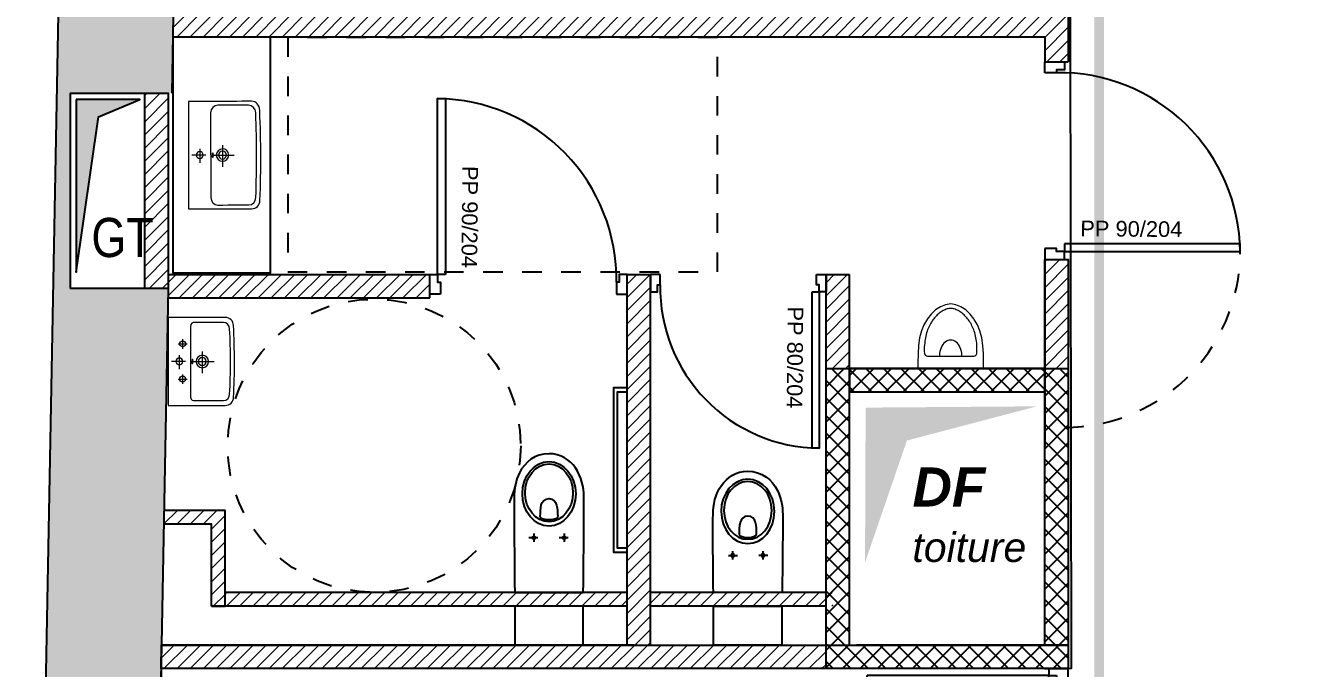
# Model space of a CAD drawing. Extents: x -28.5 to 23.1, y -8.3 to 57.2.
# Drawn here: x -16.49 to -10.01, y 0.52 to 3.81 of the extents above; entities that cross this region are included whole.
import ezdxf

# ---------------------------------------------------------------- set-up
doc = ezdxf.new("R2010")
doc.units = 0
doc.header["$LTSCALE"] = 0.001
for name, pattern in [('CACHE', [0.375, 0.25, -0.125]), ('CONTINU', [0]), ('DASHED', [0.75, 0.5, -0.25]), ('HIDDEN2', [0.1875, 0.125, -0.0625])]:
    doc.linetypes.add(name, pattern=pattern)
for name, color, linetype in [('01-STR_MACONNERIE_HACH', 252, 'Continuous'), ('02-CL HACH PLATRE', 6, 'Continuous'), ('02-CLOISON_HACH MACONNERIE', 6, 'Continuous'), ('A-Etiquettes', 7, 'Continuous'), ('A-legende', 7, 'Continuous'), ('exist- Etiquette-incendie', 1, 'Continuous')]:
    doc.layers.add(name, color=color, linetype=linetype)
doc.layers.add('A-portes', color=7, linetype='Continuous', lineweight=25)
doc.styles.add('COTE 100', font='arial.ttf', dxfattribs={"height": 0.15})
doc.styles.get("Standard").update_dxf_attribs({"font": 'ARIALN.TTF'})
doc.styles.add('verdana', font='swissc.ttf')

# ---------------------------------------------------------------- blocks, each defined once
blk = doc.blocks.new('wc PMR')
for points in [[(-0.4001, 0.2411), (-0.4001, 0.2611), (-0.3501, 0.2611), (-0.3501, 1.0611), (-0.4001, 1.0611), (-0.4001, 1.0811), (-0.3301, 1.0811), (-0.3301, 0.2411), (-0.4001, 0.2411)], [(0.1752, -0.035), (0.1752, -0.235), (-0.1753, -0.235), (-0.1753, -0.035), (0.1752, -0.035)]]:
    blk.add_lwpolyline(points)
for points in [[(-0.1356, 0.6717), (-0.1047, 0.7143), (-0.0611, 0.745), (-0.0001, 0.745)], [(-0.1783, 0.5239), (-0.1779, 0.5716), (-0.1666, 0.629), (-0.1356, 0.6717)], [(-0.078, 0.3365), (-0.078, 0.3365), (-0.078, 0.2933), (-0.078, 0.2933)], [(0.0773, 0.3369), (0.0773, 0.3369), (0.0773, 0.2936), (0.0773, 0.2936)], [(-0.0985, 0.3147), (-0.0985, 0.3147), (-0.0522, 0.3147), (-0.0522, 0.3147)], [(0.0568, 0.3151), (0.0568, 0.3151), (0.1031, 0.3151), (0.1031, 0.3151)], [(0.1752, 0.035), (0.1752, 0.035), (-0.1754, 0.035), (-0.1754, 0.035)]]:
    blk.add_open_spline(points, degree=3)
for points, knots in [([(-0.0001, 0.745), (-0.0001, 0.745), (0.0724, 0.7449), (0.1234, 0.7019), (0.1515, 0.6466)], [0.5714286, 0.5714286, 0.5714286, 0.5714286, 0.5714286, 0.7142857, 0.7142857, 0.7142857, 0.7142857]), ([(-0.0002, 0.7044), (0.0752, 0.7044), (0.1364, 0.6306), (0.1364, 0.5396), (0.1364, 0.5396), (0.1364, 0.4486), (0.0753, 0.3748), (-0.0002, 0.3748), (-0.0002, 0.3748), (-0.0756, 0.3748), (-0.1368, 0.4486), (-0.1368, 0.5396), (-0.1368, 0.5396), (-0.1368, 0.6306), (-0.0756, 0.7044), (-0.0002, 0.7044)], [0, 0, 0, 0, 0.25, 0.25, 0.25, 0.25, 0.5, 0.5, 0.5, 0.5, 0.75, 0.75, 0.75, 0.75, 1, 1, 1, 1]), ([(-0.0001, 0.6924), (0.0676, 0.6924), (0.1225, 0.6262), (0.1225, 0.5446), (0.1225, 0.5446), (0.1225, 0.463), (0.0676, 0.3968), (-0.0001, 0.3968), (-0.0001, 0.3968), (-0.0678, 0.3968), (-0.1227, 0.463), (-0.1228, 0.5446), (-0.1228, 0.5446), (-0.1228, 0.6262), (-0.0678, 0.6924), (-0.0001, 0.6924)], [0, 0, 0, 0, 0.25, 0.25, 0.25, 0.25, 0.5, 0.5, 0.5, 0.5, 0.75, 0.75, 0.75, 0.75, 1, 1, 1, 1]), ([(0.1515, 0.6466), (0.1515, 0.6466), (0.1711, 0.6078), (0.178, 0.5626), (0.1783, 0.5236)], [0.7142857, 0.7142857, 0.7142857, 0.7142857, 0.7142857, 0.8571429, 0.8571429, 0.8571429, 0.8571429]), ([(-0.1754, 0.035), (-0.1754, 0.035), (-0.1787, 0.3113), (-0.1791, 0.4176), (-0.1783, 0.5239)], [0.1428571, 0.1428571, 0.1428571, 0.1428571, 0.1428572, 0.2857143, 0.2857143, 0.2857143, 0.2857143]), ([(0.1783, 0.5236), (0.1783, 0.5236), (0.179, 0.4174), (0.1779, 0.3112), (0.1752, 0.035)], [0.8571429, 0.8571429, 0.8571429, 0.8571429, 0.8571429, 1, 1, 1, 1]), ([(0.0445, 0.4244), (0.0446, 0.4203), (0.0419, 0.4154), (0.0382, 0.4139), (0.0382, 0.4139), (0.0262, 0.4089), (0.013, 0.4058), (0, 0.4058), (0, 0.4058), (-0.0131, 0.4058), (-0.0264, 0.4088), (-0.0385, 0.4139), (-0.0385, 0.4139), (-0.0423, 0.4155), (-0.045, 0.4204), (-0.0447, 0.4245), (-0.0447, 0.4245), (-0.0432, 0.4567), (-0.0461, 0.5154), (-0.0001, 0.5153), (-0.0001, 0.5153), (0.0459, 0.5153), (0.0439, 0.459), (0.0445, 0.4244)], [0, 0, 0, 0, 0.166667, 0.166667, 0.166667, 0.166667, 0.333333, 0.333333, 0.333333, 0.333333, 0.5, 0.5, 0.5, 0.5, 0.666667, 0.666667, 0.666667, 0.666667, 0.833333, 0.833333, 0.833333, 0.833333, 1, 1, 1, 1]), ([(-0.0776, 0.3223), (-0.0735, 0.3223), (-0.0702, 0.319), (-0.0702, 0.3149), (-0.0702, 0.3149), (-0.0702, 0.3108), (-0.0735, 0.3074), (-0.0776, 0.3074), (-0.0776, 0.3074), (-0.0817, 0.3074), (-0.0851, 0.3108), (-0.0851, 0.3149), (-0.0851, 0.3149), (-0.0851, 0.319), (-0.0817, 0.3223), (-0.0776, 0.3223)], [0, 0, 0, 0, 0.25, 0.25, 0.25, 0.25, 0.5, 0.5, 0.5, 0.5, 0.75, 0.75, 0.75, 0.75, 1, 1, 1, 1]), ([(0.0775, 0.3223), (0.0816, 0.3223), (0.0849, 0.319), (0.0849, 0.3149), (0.0849, 0.3149), (0.0849, 0.3108), (0.0816, 0.3074), (0.0775, 0.3074), (0.0775, 0.3074), (0.0733, 0.3074), (0.07, 0.3108), (0.07, 0.3149), (0.07, 0.3149), (0.07, 0.319), (0.0733, 0.3223), (0.0775, 0.3223)], [0, 0, 0, 0, 0.25, 0.25, 0.25, 0.25, 0.5, 0.5, 0.5, 0.5, 0.75, 0.75, 0.75, 0.75, 1, 1, 1, 1])]:
    blk.add_open_spline(points, degree=3, knots=knots)
blk = doc.blocks.new('WC hand 2')
at = {"linetype": 'Continuous'}
for points in [[(-101.846, 114.7909), (-101.8151, 114.8335), (-101.7716, 114.8642), (-101.7105, 114.8642)], [(-101.8887, 114.6432), (-101.8884, 114.6909), (-101.8771, 114.7482), (-101.846, 114.7909)], [(-101.5352, 114.2442), (-101.5352, 114.2442), (-101.8869, 114.2442), (-101.8869, 114.2442)]]:
    blk.add_open_spline(points, degree=3, dxfattribs=at)
for points, knots in [([(-101.7105, 114.8642), (-101.7105, 114.8642), (-101.638, 114.8642), (-101.587, 114.8211), (-101.5589, 114.7658)], [0.5714286, 0.5714286, 0.5714286, 0.5714286, 0.5714286, 0.7142857, 0.7142857, 0.7142857, 0.7142857]), ([(-101.7106, 114.8236), (-101.6352, 114.8236), (-101.574, 114.7498), (-101.574, 114.6588), (-101.574, 114.6588), (-101.574, 114.5678), (-101.6352, 114.494), (-101.7106, 114.494), (-101.7106, 114.494), (-101.7861, 114.494), (-101.8472, 114.5678), (-101.8472, 114.6588), (-101.8472, 114.6588), (-101.8472, 114.7498), (-101.7861, 114.8236), (-101.7106, 114.8236)], [0, 0, 0, 0, 0.25, 0.25, 0.25, 0.25, 0.5, 0.5, 0.5, 0.5, 0.75, 0.75, 0.75, 0.75, 1, 1, 1, 1]), ([(-101.7106, 114.8116), (-101.6428, 114.8116), (-101.5879, 114.7454), (-101.5879, 114.6638), (-101.5879, 114.6638), (-101.5879, 114.5822), (-101.6428, 114.516), (-101.7106, 114.516), (-101.7106, 114.516), (-101.7783, 114.516), (-101.8332, 114.5822), (-101.8332, 114.6638), (-101.8332, 114.6638), (-101.8332, 114.7454), (-101.7783, 114.8116), (-101.7106, 114.8116)], [0, 0, 0, 0, 0.25, 0.25, 0.25, 0.25, 0.5, 0.5, 0.5, 0.5, 0.75, 0.75, 0.75, 0.75, 1, 1, 1, 1]), ([(-101.5589, 114.7658), (-101.5589, 114.7658), (-101.5393, 114.727), (-101.5325, 114.6818), (-101.5322, 114.6428)], [0.7142857, 0.7142857, 0.7142857, 0.7142857, 0.7142857, 0.8571429, 0.8571429, 0.8571429, 0.8571429]), ([(-101.8869, 114.2442), (-101.8869, 114.2442), (-101.8892, 114.4305), (-101.8895, 114.5368), (-101.8887, 114.6432)], [0.1428571, 0.1428571, 0.1428571, 0.1428571, 0.1428572, 0.2857143, 0.2857143, 0.2857143, 0.2857143]), ([(-101.6659, 114.5436), (-101.6658, 114.5395), (-101.6685, 114.5347), (-101.6723, 114.5331), (-101.6723, 114.5331), (-101.6843, 114.5281), (-101.6974, 114.525), (-101.7105, 114.525), (-101.7105, 114.525), (-101.7236, 114.525), (-101.7368, 114.528), (-101.7489, 114.5331), (-101.7489, 114.5331), (-101.7527, 114.5347), (-101.7554, 114.5396), (-101.7552, 114.5437), (-101.7552, 114.5437), (-101.7536, 114.5759), (-101.7566, 114.6346), (-101.7106, 114.6345), (-101.7106, 114.6345), (-101.6645, 114.6345), (-101.6665, 114.5782), (-101.6659, 114.5436)], [0, 0, 0, 0, 0.166667, 0.166667, 0.166667, 0.166667, 0.333333, 0.333333, 0.333333, 0.333333, 0.5, 0.5, 0.5, 0.5, 0.666667, 0.666667, 0.666667, 0.666667, 0.833333, 0.833333, 0.833333, 0.833333, 1, 1, 1, 1]), ([(-101.5322, 114.6428), (-101.5322, 114.6428), (-101.5314, 114.5366), (-101.5326, 114.4304), (-101.5352, 114.2442)], [0.8571429, 0.8571429, 0.8571429, 0.8571429, 0.8571429, 1, 1, 1, 1]), ([(-101.7881, 114.4416), (-101.784, 114.4416), (-101.7806, 114.4382), (-101.7806, 114.4341), (-101.7806, 114.4341), (-101.7806, 114.43), (-101.784, 114.4267), (-101.7881, 114.4267), (-101.7881, 114.4267), (-101.7922, 114.4267), (-101.7955, 114.43), (-101.7955, 114.4341), (-101.7955, 114.4341), (-101.7955, 114.4382), (-101.7922, 114.4416), (-101.7881, 114.4416)], [0, 0, 0, 0, 0.25, 0.25, 0.25, 0.25, 0.5, 0.5, 0.5, 0.5, 0.75, 0.75, 0.75, 0.75, 1, 1, 1, 1]), ([(-101.633, 114.4416), (-101.6289, 114.4416), (-101.6256, 114.4382), (-101.6256, 114.4341), (-101.6256, 114.4341), (-101.6256, 114.43), (-101.6289, 114.4267), (-101.633, 114.4267), (-101.633, 114.4267), (-101.6371, 114.4267), (-101.6405, 114.43), (-101.6405, 114.4341), (-101.6405, 114.4341), (-101.6405, 114.4382), (-101.6371, 114.4416), (-101.633, 114.4416)], [0, 0, 0, 0, 0.25, 0.25, 0.25, 0.25, 0.5, 0.5, 0.5, 0.5, 0.75, 0.75, 0.75, 0.75, 1, 1, 1, 1])]:
    blk.add_open_spline(points, degree=3, knots=knots, dxfattribs=at)
at = {"linetype": 'DASHED'}
for points in [[(-101.809, 114.4339), (-101.809, 114.4339), (-101.7627, 114.4339), (-101.7627, 114.4339)], [(-101.7884, 114.4557), (-101.7884, 114.4557), (-101.7884, 114.4125), (-101.7884, 114.4125)], [(-101.6537, 114.4343), (-101.6537, 114.4343), (-101.6074, 114.4343), (-101.6074, 114.4343)], [(-101.6332, 114.4561), (-101.6332, 114.4561), (-101.6332, 114.4128), (-101.6332, 114.4128)]]:
    blk.add_open_spline(points, degree=3, dxfattribs=at)
blk = doc.blocks.new('WC HF')
blk.add_lwpolyline([(-0.1752, 0.035), (-0.1752, 0.235), (0.1752, 0.235), (0.1752, 0.035), (-0.1752, 0.035)])
at = {"rotation": 180.0036056120651}
blk.add_blockref('WC hand 2', (-101.7183, 114.2028), dxfattribs=at)
blk = doc.blocks.new('E1147-p.dwg_01')
at = {"lineweight": 0}
for p, q in [((0.147, 0.274), (0.147, -0.273)), ((0.069, -0.389), (0.172, -0.387)), ((0.172, -0.387), (0.27, -0.38)), ((0.27, -0.38), (0.361, -0.367))]:
    blk.add_line(p, q, dxfattribs=at)
blk.add_lwpolyline([(0.361, -0.367), (0.443, -0.346), (0.516, -0.317), (0.58, -0.279), (0.587, -0.274), (0.643, -0.23), (0.691, -0.178), (0.729, -0.122), (0.753, -0.062), (0.762, 0), (0.753, 0.061), (0.729, 0.122), (0.691, 0.178), (0.643, 0.23), (0.587, 0.274), (0.516, 0.317), (0.443, 0.346), (0.361, 0.367), (0.27, 0.38), (0.172, 0.386), (0.069, 0.389), (0, 0.389), (0, -0.389), (0.069, -0.389)], dxfattribs=at)
blk.add_ellipse((0.155, 0), major_axis=(-0.181, 0), ratio=0.728687, start_param=1.570796, end_param=4.712389, dxfattribs=at)
blk.add_open_spline([(0.174, -0.308), (0.209, -0.31), (0.272, -0.313), (0.361, -0.3), (0.437, -0.281), (0.504, -0.254), (0.562, -0.221), (0.612, -0.181), (0.653, -0.137), (0.684, -0.091), (0.704, -0.045), (0.711, 0), (0.704, 0.045), (0.684, 0.091), (0.653, 0.137), (0.612, 0.181), (0.562, 0.22), (0.504, 0.254), (0.437, 0.28), (0.361, 0.3), (0.273, 0.309), (0.202, 0.321), (0.153, 0.299), (0.149, 0.283), (0.147, 0.274)], degree=3, knots=[0, 0, 0, 0, 4.097726, 7.484061, 10.556982, 13.361806, 15.964175, 18.439472, 20.836209, 23.049526, 24.995909, 26.665544, 28.335179, 30.281562, 32.494879, 34.891475, 37.366912, 39.969231, 42.774055, 45.846879, 49.233313, 53.301965, 54.114427, 55.161375, 55.161375, 55.161375, 55.161375], dxfattribs=at)
blk.add_spline([(0.147, -0.273), (0.156, -0.298), (0.174, -0.308)], degree=3, dxfattribs=at)
blk = doc.blocks.new('BLOC_ATT_RENS_100')
at = {"flags": 8}
for tag, p, height in [('N°', (-0.4156, 0.9727), 0.25), ('TITRE', (-0.4156, 0.6753), 0.21), ('SURF', (-0.4156, 0.3727), 0.15), ('EFFECTIF', (-0.4156, 0.0727), 0.15), ('HSP', (-0.4156, -0.2356), 0.15), ('REV.SOL', (-0.4156, -0.5258), 0.15), ('REV.MUR', (-0.4156, -0.8258), 0.15), ('PLAF', (-0.4156, -1.1258), 0.15)]:
    blk.add_attdef(tag, p, '', height=height, dxfattribs=at)
at = {"layer": 'exist- Etiquette-incendie', "flags": 8}
for tag, p in [('EFFECTIF.MAX', (-0.4156, -1.414)), ('SURF.PROG', (-0.4156, -1.6479))]:
    blk.add_attdef(tag, p, '', height=0.15, dxfattribs=at)
blk = doc.blocks.new('Xref-R6-2018-11')
h = blk.add_hatch(color=256)
h.dxf.hatch_style = 1
h.paths.add_polyline_path([(-13.5068, -3.4388), (-13.5068, -4.3229), (-13.3914, -3.5288), (-13.1797, -3.4388)])
h = blk.add_hatch(color=256)
h.dxf.hatch_style = 1
h.paths.add_polyline_path([(-9.4655, -5.0158), (-9.4686, -5.8085), (-9.2544, -5.1843), (-8.5886, -5.0092)])
at = {"layer": '01-STR_MACONNERIE_HACH'}
h = blk.add_hatch(color=256, dxfattribs=at)
h.dxf.hatch_style = 1
h.paths.add_polyline_path([(-9.8643, 5.7706), (-9.7536, 5.7699), (-9.753, 5.8594), (-9.8075, 5.8598), (-9.8067, 5.9869), (-9.9482, 5.9878), (-9.9493, 5.8062), (-10.9104, 5.8123), (-10.9092, 5.994), (-11.0507, 5.9949), (-11.0516, 5.8677), (-11.106, 5.8681), (-11.1066, 5.7786), (-10.9959, 5.7778), (-10.9969, 5.6239), (-9.8653, 5.6166)])
h.paths.add_polyline_path([(-6.9147, 5.7517), (-6.804, 5.751), (-6.8034, 5.8406), (-6.8578, 5.8409), (-6.857, 5.9681), (-6.9985, 5.969), (-6.9997, 5.7873), (-8.6097, 5.7976), (-8.6086, 5.9793), (-8.7501, 5.9802), (-8.7509, 5.853), (-8.8053, 5.8534), (-8.8059, 5.7638), (-8.6952, 5.7631), (-8.6962, 5.6092), (-6.9156, 5.5978)])
h.paths.add_polyline_path([(-3.9659, 5.7329), (-3.8552, 5.7322), (-3.8546, 5.8217), (-3.9091, 5.822), (-3.9083, 5.9492), (-4.0498, 5.9501), (-4.0509, 5.7684), (-5.6601, 5.7787), (-5.6589, 5.9604), (-5.8004, 5.9613), (-5.8012, 5.8342), (-5.8557, 5.8345), (-5.8562, 5.745), (-5.7455, 5.7443), (-5.7465, 5.5903), (-3.9669, 5.5789)])
h.paths.add_polyline_path([(-1.6482, 5.7181), (-1.5375, 5.7174), (-1.5369, 5.8069), (-1.5914, 5.8072), (-1.5906, 5.9344), (-1.7321, 5.9353), (-1.7332, 5.7536), (-2.7113, 5.7599), (-2.7101, 5.9415), (-2.8516, 5.9424), (-2.8524, 5.8153), (-2.9069, 5.8156), (-2.9075, 5.7261), (-2.7968, 5.7254), (-2.7977, 5.5714), (-1.6492, 5.5641)])
h.paths.add_polyline_path([(9.2888, 6.0529), (16.4345, -3.4859), (15.5709, -4.1345), (15.6266, -4.2087), (15.5373, -4.2758), (15.5733, -4.3238), (15.6214, -4.2877), (15.6971, -4.3885), (15.8624, -4.2644), (15.7658, -4.1358), (16.5463, -3.5497), (16.8176, -3.9109), (17.2396, -3.5939), (16.9954, -3.2687), (9.4522, 6.7755), (8.1868, 5.8175), (8.0942, 5.9399), (7.9095, 5.8001), (7.9901, 5.6937), (7.8811, 5.6092), (7.9802, 5.4784), (8.1947, 5.6446), (8.3968, 5.3776)])
h.paths.add_polyline_path([(14.7939, -4.8738), (14.8866, -4.9972), (15.0583, -4.8682), (14.9826, -4.7674), (15.0321, -4.7303), (14.996, -4.6823), (14.899, -4.7552), (14.8432, -4.6809), (13.4437, -5.732), (13.4995, -5.8062), (13.4101, -5.8733), (13.4461, -5.9213), (13.4943, -5.8852), (13.57, -5.986), (13.7352, -5.8619), (13.6386, -5.7333)])
h.paths.add_polyline_path([(12.9312, -6.4657), (12.8555, -6.3649), (12.9049, -6.3278), (12.8689, -6.2798), (12.7718, -6.3527), (12.7161, -6.2784), (11.3999, -7.2668), (11.4557, -7.3411), (11.3663, -7.4082), (11.4024, -7.4562), (11.4505, -7.42), (11.5262, -7.5208), (11.6914, -7.3968), (11.5949, -7.2682), (12.6668, -6.4713), (12.7594, -6.5947)])
h.paths.add_polyline_path([(10.8117, -7.8998), (10.8611, -7.8626), (10.8251, -7.8147), (10.728, -7.8875), (10.6723, -7.8133), (9.4127, -8.7592), (9.4685, -8.8335), (9.3791, -8.9006), (9.4151, -8.9486), (9.4633, -8.9124), (9.539, -9.0132), (9.7042, -8.8891), (9.6077, -8.7606), (10.623, -8.0062), (10.7157, -8.1296), (10.8874, -8.0006)])
h.paths.add_polyline_path([(8.8245, -9.3922), (8.8739, -9.355), (8.8379, -9.3071), (8.7408, -9.3799), (8.6851, -9.3057), (7.4576, -10.2275), (7.5133, -10.3018), (7.424, -10.3689), (7.46, -10.4169), (7.5081, -10.3807), (7.5839, -10.4815), (7.7491, -10.3575), (7.6525, -10.2289), (8.6358, -9.4986), (8.7285, -9.6219), (8.9002, -9.493)])
h.paths.add_polyline_path([(6.8693, -10.8605), (6.9188, -10.8233), (6.8827, -10.7754), (6.7857, -10.8482), (6.7299, -10.774), (5.909, -11.3905), (5.9648, -11.4647), (5.8754, -11.5319), (5.9115, -11.5798), (5.9596, -11.5437), (6.0353, -11.6445), (6.2005, -11.5204), (6.104, -11.3918), (6.6806, -10.9669), (6.7733, -11.0903), (6.945, -10.9613)])
h.paths.add_polyline_path([(5.3208, -12.0234), (5.3702, -11.9863), (5.3342, -11.9383), (5.2372, -12.0112), (5.1814, -11.9369), (4.7519, -12.2595), (4.3293, -12.2541), (4.3287, -12.3016), (4.2169, -12.3002), (4.2161, -12.3602), (4.2763, -12.3609), (4.2747, -12.487), (4.4814, -12.4896), (4.4834, -12.3288), (4.8607, -12.3337), (5.1321, -12.1298), (5.2248, -12.2532), (5.3965, -12.1242)])
h.paths.add_polyline_path([(3.4775, -12.3507), (3.5393, -12.3515), (3.5401, -12.2915), (3.4188, -12.29), (3.4194, -12.2425), (2.2915, -12.2281), (2.2909, -12.2756), (2.1791, -12.2742), (2.1784, -12.3342), (2.2386, -12.3349), (2.237, -12.461), (2.4436, -12.4636), (2.4456, -12.3028), (3.2631, -12.3198), (3.2612, -12.4741), (3.4759, -12.4768)])
h.paths.add_polyline_path([(1.3816, -12.2165), (-0.924, -12.1871), (-0.9246, -12.2346), (-1.0364, -12.2331), (-1.0372, -12.2931), (-0.977, -12.2939), (-0.9786, -12.42), (-0.772, -12.4226), (-0.7699, -12.2618), (1.2254, -12.2938), (1.2234, -12.4481), (1.4381, -12.4508), (1.4397, -12.3247), (1.5016, -12.3255), (1.5023, -12.2655), (1.381, -12.264)])
h.paths.add_polyline_path([(-1.7132, -12.2245), (-1.8346, -12.223), (-1.834, -12.1755), (-3.2263, -12.1577), (-3.2269, -12.2052), (-3.3387, -12.2038), (-3.3394, -12.2638), (-3.2793, -12.2645), (-3.2809, -12.3906), (-3.0742, -12.3932), (-3.0722, -12.2324), (-1.9902, -12.2528), (-1.9922, -12.407), (-1.7774, -12.4098), (-1.7758, -12.2837), (-1.714, -12.2845)])
h.paths.add_polyline_path([(-4.0155, -12.1951), (-4.1368, -12.1936), (-4.1362, -12.1461), (-6.2346, -12.1193), (-6.2352, -12.1668), (-6.347, -12.1654), (-6.3477, -12.2254), (-6.2875, -12.2261), (-6.2892, -12.3522), (-6.0825, -12.3549), (-6.0805, -12.1941), (-4.2925, -12.2234), (-4.2944, -12.3777), (-4.0797, -12.3804), (-4.0781, -12.2543), (-4.0163, -12.2551)])
h.paths.add_polyline_path([(-7.1445, -12.1077), (-9.19, -12.0816), (-9.1906, -12.1291), (-9.3024, -12.1277), (-9.3032, -12.1877), (-9.243, -12.1884), (-9.2446, -12.3145), (-9.038, -12.3171), (-9.0359, -12.1564), (-7.3008, -12.185), (-7.3027, -12.3393), (-7.088, -12.342), (-7.0864, -12.216), (-7.0245, -12.2167), (-7.0238, -12.1567), (-7.1451, -12.1552)])
h.paths.add_polyline_path([(-10.0418, -12.1782), (-9.98, -12.179), (-9.9792, -12.119), (-10.1006, -12.1175), (-10.1, -12.07), (-11.5038, -12.0521), (-11.5044, -12.0996), (-11.6161, -12.0982), (-11.6169, -12.1582), (-11.5567, -12.1589), (-11.5583, -12.285), (-11.3517, -12.2876), (-11.3496, -12.1268), (-10.2562, -12.1473), (-10.2582, -12.3016), (-10.0434, -12.3043)])
h.paths.add_polyline_path([(2.6936, 4.7692), (2.8486, 4.8773), (2.0933, 5.9491), (0.4835, 5.9594), (0.4822, 5.7394), (-0.3936, 5.745), (-0.3924, 5.9267), (-0.5339, 5.9276), (-0.5347, 5.8005), (-0.5892, 5.8008), (-0.5898, 5.7113), (-0.4791, 5.7106), (-0.48, 5.5566), (0.6701, 5.5493), (0.6714, 5.7693), (1.9949, 5.7608)])
h.paths.add_polyline_path([(3.7184, 3.643), (3.5639, 3.5342), (4.011, 2.8998), (4.6629, 2.8061), (4.6629, 2.8077), (4.9461, 2.7655), (5.6911, 3.3294), (5.5121, 3.5658), (5.7804, 3.7737), (5.6799, 3.9034), (5.6056, 3.8458), (5.5045, 3.9794), (5.3103, 3.8324), (5.4029, 3.7101), (4.4904, 3.0193), (4.1189, 3.0748)])
h.paths.add_polyline_path([(-13.0354, -4.4062), (-13.5351, -4.4062), (-13.5351, -3.4062), (-13.0165, -3.4062), (-12.8476, 5.6357), (-12.166, 5.6314), (-12.165, 5.7853), (-12.0543, 5.7846), (-12.0537, 5.8741), (-12.1082, 5.8745), (-12.1074, 6.0016), (-12.2489, 6.0025), (-12.25, 5.8209), (-13.4315, 5.8284), (-13.7663, -12.1025), (-12.5699, -12.1178), (-12.5719, -12.2721), (-12.3571, -12.2748), (-12.3555, -12.1487), (-12.2937, -12.1495), (-12.2929, -12.0895), (-12.4143, -12.088), (-12.4137, -12.0405), (-13.1775, -12.0308), (-13.0356, -4.4288)])
h.paths.add_polyline_path([(-13.5351, -4.4062), (-13.5351, -3.4062)], flags=16)
at = {"layer": '02-CL HACH PLATRE', "lineweight": 13, "transparency": 33554687}
h = blk.add_hatch(dxfattribs=at)
h.set_pattern_fill('ANSI31', color=256, scale=0.015)
h.paths.add_polyline_path([(-8.4282, -2.9121), (-8.5484, -2.9121), (-8.5484, -3.0001), (-11.2668, -3.0001), (-11.2683, -3.1201), (-8.5484, -3.1201), (-8.5484, -3.2472), (-8.4282, -3.2472)])
h.paths.add_polyline_path([(-11.2668, -3.0001), (-12.4864, -3.0001), (-13.0089, -3.0001), (-13.0111, -3.1201), (-11.2683, -3.1201)])
h = blk.add_hatch(dxfattribs=at)
h.set_pattern_fill('ANSI31', color=256, scale=0.015)
h.paths.add_polyline_path([(-13.0351, -4.4062), (-13.1551, -4.4062), (-13.1551, -3.4062), (-13.0351, -3.4062)])
h = blk.add_hatch(dxfattribs=at)
h.set_pattern_fill('ANSI31', color=256, scale=0.015)
h.paths.add_polyline_path([(-8.4283, -4.2572), (-8.5484, -4.2572), (-8.5485, -4.8154), (-8.4283, -4.8154)])
h = blk.add_hatch(dxfattribs=at)
h.set_pattern_fill('ANSI31', color=256, scale=0.015)
h.paths.add_polyline_path([(-10.5658, -4.3346), (-10.6861, -4.3346), (-10.6861, -5.9614), (-10.6861, -6.2314), (-10.5661, -6.2314), (-10.5661, -5.9614), (-10.5663, -5.9614)])
h.paths.add_polyline_path([(-11.6961, -4.3346), (-12.5111, -4.3346), (-13.0338, -4.3346), (-13.036, -4.4546), (-11.6961, -4.4546)])
h.paths.add_polyline_path([(-9.6683, -4.8154), (-9.5483, -4.8154), (-9.5483, -4.3346), (-9.6683, -4.3346)])
h = blk.add_hatch(dxfattribs=at)
h.set_pattern_fill('ANSI31', color=256, scale=0.015)
h.paths.add_polyline_path([(-12.7442, -5.5414), (-13.0563, -5.5414), (-13.0576, -5.6114), (-12.8142, -5.6114), (-12.8142, -6.0314), (-12.7442, -6.0314)])
h = blk.add_hatch(dxfattribs=at)
h.set_pattern_fill('ANSI31', color=256, scale=0.015)
h.paths.add_polyline_path([(-9.632, -5.9614), (-10.5661, -5.9614), (-10.5661, -6.0314), (-9.632, -6.0314)])
h.paths.add_polyline_path([(-10.6861, -5.9614), (-11.3045, -5.9614), (-11.3054, -6.0314), (-10.6861, -6.0314)])
h.paths.add_polyline_path([(-12.7442, -5.9614), (-12.7442, -6.0314), (-11.3054, -6.0314), (-11.3045, -5.9614)])
h = blk.add_hatch(dxfattribs=at)
h.set_pattern_fill('ANSI31', color=256, scale=0.015)
h.paths.add_polyline_path([(-9.6683, -6.3514), (-9.6683, -6.2314), (-13.0692, -6.2314), (-13.0715, -6.3514)])
at = {"layer": '02-CLOISON_HACH MACONNERIE', "transparency": 33554687}
h = blk.add_hatch(dxfattribs=at)
h.set_pattern_fill('ANSI37', color=256, scale=0.02)
h.set_pattern_definition([(45, (12.13898, 2e-05), (-0.04490128, 0.04490128), []), (135, (12.13898, 2e-05), (-0.04490128, -0.04490128), [])])
h.paths.add_polyline_path([(-8.4284, -4.8154), (-8.5484, -4.8154), (-8.5484, -5.0376), (-8.5486, -6.2314), (-8.4284, -6.2314)], flags=17)
h.paths.add_polyline_path([(-8.4284, -6.2314), (-8.5486, -6.2314), (-9.5483, -6.2314), (-9.5483, -5.0376), (-9.5483, -4.8154), (-9.6683, -4.8154), (-9.6683, -6.3514), (-8.4284, -6.3514)])
h = blk.add_hatch(dxfattribs=at)
h.set_pattern_fill('ANSI37', color=256, scale=0.02)
h.set_pattern_definition([(45, (3e-07, 0.10222), (-0.04490128, 0.04490128), []), (135, (3e-07, 0.10222), (-0.04490128, -0.04490128), [])])
h.paths.add_polyline_path([(-9.5483, -4.9354), (-8.5484, -4.9354), (-8.5484, -4.8154), (-9.5483, -4.8154)])
for p, q in [((-12.8476, 5.6357), (-13.0165, -3.4062)), ((-13.0351, -4.4062), (-13.1775, -12.0308))]:
    blk.add_line(p, q)
at = {"linetype": 'Continuous'}
for p, q in [((-10.6861, -5.961), (-12.7442, -5.9613)), ((-9.6683, -5.9614), (-10.5661, -5.9614)), ((-10.6861, -6.0314), (-12.8142, -6.0314)), ((-9.6683, -6.0314), (-10.5661, -6.0314)), ((-10.6498, -6.2314), (-13.0692, -6.2314)), ((-10.5298, -6.2314), (-9.632, -6.2314)), ((-8.5486, -6.2314), (-9.512, -6.2314)), ((-8.5486, -6.3514), (-13.0715, -6.3514))]:
    blk.add_line(p, q, dxfattribs=at)
for points in [[(-12.5719, -12.2721), (-12.5699, -12.1178), (-13.7663, -12.1025), (-13.4315, 5.8284)], [(-13.5351, -4.4062), (-13.5351, -3.4062), (-13.0351, -3.4062)], [(-13.0351, -4.4062), (-13.5351, -4.4062)]]:
    blk.add_lwpolyline(points)
for points in [[(-8.4282, -2.9121), (-8.4282, -3.2472)], [(-12.5111, -3.1197), (-13.0111, -3.1197), (-13.0111, -4.3258), (-12.5111, -4.3258), (-12.5111, -3.1197)], [(-8.5484, -3.1201), (-13.0111, -3.1201)], [(-8.5484, -3.1201), (-8.5484, -3.2472)], [(-8.5484, -3.2472), (-8.4281, -3.2472)], [(-13.0351, -4.4062), (-13.1551, -4.4062), (-13.1551, -3.4062), (-13.0351, -3.4062), (-13.0351, -4.4062)], [(-8.5484, -4.2572), (-8.5484, -5.2136)], [(-8.5484, -4.2572), (-8.4281, -4.2572)], [(-8.4283, -4.2572), (-8.4284, -5.3336)], [(-13.0338, -4.3346), (-11.6598, -4.3346)], [(-11.6961, -4.4546), (-11.6961, -4.3346)], [(-10.6861, -6.2314), (-10.6861, -4.3346)], [(-10.6861, -4.3346), (-10.5661, -4.3346)], [(-10.5661, -6.2314), (-10.5661, -4.3346)], [(-9.6683, -6.2299), (-9.6683, -4.3346)], [(-9.6683, -4.3346), (-9.5483, -4.3346)], [(-9.5483, -4.9354), (-9.5483, -4.3346)], [(-13.036, -4.4546), (-11.6961, -4.4546)], [(-9.5483, -6.2314), (-9.5483, -4.9354)], [(-12.8142, -6.0314), (-12.7442, -6.0314), (-12.7442, -5.5414), (-13.0563, -5.5414)], [(-12.8142, -6.0314), (-12.8142, -6.0314), (-12.8142, -5.6114), (-13.0576, -5.6114)], [(-13.0642, -5.9614), (-13.0642, -5.9614)], [(-8.5486, -6.2314), (-8.4284, -6.2314)], [(-8.4284, -6.2314), (-8.4284, -6.3514)], [(-8.5484, -6.3514), (-8.4284, -6.3514)]]:
    blk.add_lwpolyline(points, dxfattribs=at)
at = {"color": 6, "linetype": 'HIDDEN2'}
blk.add_lwpolyline([(-12.423, -4.3214), (-10.223, -4.3214), (-10.223, -3.1214), (-12.423, -3.1214), (-12.423, -4.3214)], dxfattribs=at)
at = {"linetype": 'CONTINU'}
for points in [[(-8.5484, -3.3022), (-8.5484, -3.2472), (-8.4484, -3.2472), (-8.4484, -3.2872), (-8.4884, -3.2872), (-8.4884, -3.3022), (-8.5484, -3.3022)], [(-11.6161, -4.3346), (-11.6561, -4.3346), (-11.6561, -3.4346), (-11.6161, -3.4346)], [(-8.5484, -4.2022), (-8.5484, -4.2572), (-8.4484, -4.2572), (-8.4484, -4.2172), (-8.4884, -4.2172), (-8.4884, -4.2022), (-8.5484, -4.2022)], [(-8.4484, -4.1772), (-8.4484, -4.2172), (-7.5484, -4.2172), (-7.5484, -4.1772)], [(-11.6411, -4.4346), (-11.6961, -4.4346), (-11.6961, -4.3346), (-11.6561, -4.3346), (-11.6561, -4.3746), (-11.6411, -4.3746), (-11.6411, -4.4346)], [(-10.7411, -4.4346), (-10.6861, -4.4346), (-10.6861, -4.3346), (-10.7261, -4.3346), (-10.7261, -4.3746), (-10.7411, -4.3746), (-10.7411, -4.4346)], [(-10.5172, -4.3346), (-10.5661, -4.3346), (-10.5661, -4.4235), (-10.5305, -4.4235), (-10.5305, -4.3879), (-10.5172, -4.3879), (-10.5172, -4.3346)], [(-9.7172, -4.3346), (-9.6683, -4.3346), (-9.6683, -4.4235), (-9.7038, -4.4235), (-9.7038, -4.3879), (-9.7172, -4.3879), (-9.7172, -4.3346)], [(-9.7394, -4.4235), (-9.7038, -4.4235), (-9.7038, -5.2235), (-9.7394, -5.2235)]]:
    blk.add_lwpolyline(points, close=True, dxfattribs=at)
blk.add_lwpolyline([(-13.5068, -3.4388), (-13.5068, -4.3229), (-13.3914, -3.5288), (-13.1797, -3.4388)], close=True)
at = {"linetype": 'Continuous'}
for points in [[(-8.4284, -6.2314), (-8.5486, -6.2314), (-8.5484, -4.2572), (-8.4282, -4.2572)], [(-9.6683, -4.8154), (-8.4284, -4.8154), (-8.4284, -6.3514), (-9.6683, -6.3514)], [(-9.5483, -4.9354), (-8.5484, -4.9354), (-8.5484, -4.8154), (-9.5483, -4.8154)], [(-13.0689, -6.2314), (-8.4284, -6.2314), (-8.4282, -6.3514), (-13.0715, -6.3514), (-13.0692, -6.2299)]]:
    blk.add_lwpolyline(points, close=True, dxfattribs=at)
at = {"color": 6, "linetype": 'HIDDEN2'}
blk.add_circle((-11.9807, -5.2111), 0.75, dxfattribs=at)
at = {"linetype": 'CONTINU'}
for centre, radius, start, end in [((-8.4741, -4.2279), 0.9259, 0.66487, 90.8794), ((-11.6668, -4.3604), 0.9259, 359.1206, 89.33513), ((-9.6943, -4.4006), 0.823, 179.1206, 269.33513)]:
    blk.add_arc(centre, radius, start, end, dxfattribs=at)
at = {"linetype": 'HIDDEN2', "ltscale": 1.2}
blk.add_arc((-8.4484, -4.2172), 0.9, 270, 2.54732, dxfattribs=at)
at = {"lineweight": 18}
for centre, major_axis in [((-12.961, -4.6898), (-0.015, 0)), ((-12.9612, -4.8693), (0, -0.015))]:
    blk.add_ellipse(centre, major_axis=major_axis, ratio=1, dxfattribs=at)
for points, knots in [([(-12.9312, -3.9992), (-12.9312, -3.9992), (-12.9312, -3.4494), (-12.9312, -3.4494), (-12.9312, -3.4494), (-12.9312, -3.4494), (-12.6086, -3.4485), (-12.6086, -3.4485), (-12.6086, -3.4485), (-12.5855, -3.4484), (-12.5666, -3.4676), (-12.5665, -3.496), (-12.5665, -3.496), (-12.5596, -3.6659), (-12.5595, -3.7864), (-12.5652, -3.9563), (-12.5652, -3.9563), (-12.566, -3.9795), (-12.5853, -3.9983), (-12.6088, -3.9984), (-12.6088, -3.9984), (-12.6088, -3.9984), (-12.9312, -3.9992), (-12.9312, -3.9992)], [0, 0, 0, 0, 0.142857, 0.142857, 0.142857, 0.142867, 0.285714, 0.285714, 0.285714, 0.285724, 0.428571, 0.428571, 0.428571, 0.428581, 0.571429, 0.571429, 0.571429, 0.571439, 0.714286, 0.714286, 0.714286, 0.714296, 1, 1, 1, 1]), ([(-12.817, -3.9412), (-12.817, -3.9412), (-12.8178, -3.5069), (-12.8178, -3.5069), (-12.8178, -3.5069), (-12.8178, -3.4859), (-12.8014, -3.4688), (-12.7812, -3.4687), (-12.7812, -3.4687), (-12.7812, -3.4687), (-12.624, -3.4683), (-12.624, -3.4683), (-12.624, -3.4683), (-12.6038, -3.4682), (-12.5872, -3.4853), (-12.5872, -3.5063), (-12.5872, -3.5063), (-12.5813, -3.6675), (-12.581, -3.7793), (-12.5864, -3.9406), (-12.5864, -3.9406), (-12.5871, -3.9615), (-12.6028, -3.9788), (-12.623, -3.9788), (-12.623, -3.9788), (-12.623, -3.9788), (-12.7802, -3.9792), (-12.7802, -3.9792), (-12.7802, -3.9792), (-12.8004, -3.9793), (-12.817, -3.9622), (-12.817, -3.9412)], [0, 0, 0, 0, 0.111111, 0.111111, 0.111111, 0.111121, 0.222222, 0.222222, 0.222222, 0.222232, 0.333333, 0.333333, 0.333333, 0.333343, 0.444444, 0.444444, 0.444444, 0.444454, 0.555556, 0.555556, 0.555556, 0.555566, 0.666667, 0.666667, 0.666667, 0.666677, 0.777778, 0.777778, 0.777778, 0.777788, 1, 1, 1, 1]), ([(-12.789, -3.7238), (-12.789, -3.7061), (-12.7748, -3.6918), (-12.7571, -3.6918), (-12.7571, -3.6918), (-12.7395, -3.6917), (-12.7252, -3.706), (-12.7251, -3.7236), (-12.7251, -3.7236), (-12.7251, -3.7412), (-12.7393, -3.7556), (-12.757, -3.7556), (-12.757, -3.7556), (-12.7746, -3.7557), (-12.789, -3.7414), (-12.789, -3.7238)], [0, 0, 0, 0, 0.2, 0.2, 0.2, 0.20001, 0.4, 0.4, 0.4, 0.40001, 0.6, 0.6, 0.6, 0.60001, 1, 1, 1, 1]), ([(-12.8856, -3.7113), (-12.8788, -3.7044), (-12.8677, -3.7044), (-12.8608, -3.7112), (-12.8608, -3.7112), (-12.854, -3.718), (-12.854, -3.7291), (-12.8608, -3.736), (-12.8608, -3.736), (-12.8676, -3.7428), (-12.8787, -3.7428), (-12.8855, -3.736), (-12.8855, -3.736), (-12.8924, -3.7292), (-12.8924, -3.7181), (-12.8856, -3.7113)], [0, 0, 0, 0, 0.2, 0.2, 0.2, 0.20001, 0.4, 0.4, 0.4, 0.40001, 0.6, 0.6, 0.6, 0.60001, 1, 1, 1, 1]), ([(-12.8106, -3.7236), (-12.8106, -3.7171), (-12.809, -3.7119), (-12.807, -3.7121), (-12.807, -3.7121), (-12.8051, -3.7122), (-12.8036, -3.7176), (-12.8036, -3.7242), (-12.8036, -3.7242), (-12.8037, -3.7307), (-12.8053, -3.7359), (-12.8072, -3.7357), (-12.8072, -3.7357), (-12.8091, -3.7356), (-12.8106, -3.7301), (-12.8106, -3.7236)], [0, 0, 0, 0, 0.2, 0.2, 0.2, 0.20001, 0.4, 0.4, 0.4, 0.40001, 0.6, 0.6, 0.6, 0.60001, 1, 1, 1, 1]), ([(-12.7771, -3.7237), (-12.7772, -3.7127), (-12.7682, -3.7037), (-12.7571, -3.7036), (-12.7571, -3.7036), (-12.746, -3.7036), (-12.737, -3.7126), (-12.737, -3.7236), (-12.737, -3.7236), (-12.737, -3.7347), (-12.7459, -3.7437), (-12.757, -3.7438), (-12.757, -3.7438), (-12.7681, -3.7438), (-12.7771, -3.7348), (-12.7771, -3.7237)], [0, 0, 0, 0, 0.2, 0.2, 0.2, 0.20001, 0.4, 0.4, 0.4, 0.40001, 0.6, 0.6, 0.6, 0.60001, 1, 1, 1, 1]), ([(-13.036, -5.0048), (-13.036, -5.0048), (-13.036, -4.5546), (-13.036, -4.5546), (-13.036, -4.5546), (-13.036, -4.5546), (-12.7429, -4.5546), (-12.7429, -4.5546), (-12.7429, -4.5546), (-12.7198, -4.5546), (-12.7009, -4.5725), (-12.7009, -4.5961), (-12.7009, -4.5961), (-12.6944, -4.7184), (-12.6942, -4.8408), (-12.7004, -4.9632), (-12.7004, -4.9632), (-12.7016, -4.9863), (-12.7195, -5.0048), (-12.743, -5.0048), (-12.743, -5.0048), (-12.743, -5.0048), (-13.036, -5.0048), (-13.036, -5.0048)], [0, 0, 0, 0, 0.142857, 0.142857, 0.142857, 0.142867, 0.285714, 0.285714, 0.285714, 0.285724, 0.428571, 0.428571, 0.428571, 0.428581, 0.571429, 0.571429, 0.571429, 0.571439, 0.714286, 0.714286, 0.714286, 0.714296, 1, 1, 1, 1]), ([(-12.9201, -4.9621), (-12.9201, -4.9621), (-12.9201, -4.6019), (-12.9201, -4.6019), (-12.9201, -4.6019), (-12.9201, -4.5814), (-12.913, -4.5799), (-12.8978, -4.5799), (-12.8978, -4.5799), (-12.8978, -4.5799), (-12.7523, -4.5799), (-12.7523, -4.5799), (-12.7523, -4.5799), (-12.7348, -4.5799), (-12.7215, -4.595), (-12.7205, -4.6132), (-12.7205, -4.6132), (-12.7145, -4.7244), (-12.7146, -4.8356), (-12.7205, -4.9468), (-12.7205, -4.9468), (-12.7215, -4.9651), (-12.7348, -4.9799), (-12.7523, -4.9799), (-12.7523, -4.9799), (-12.7523, -4.9799), (-12.8993, -4.9799), (-12.8993, -4.9799), (-12.8993, -4.9799), (-12.9057, -4.9799), (-12.9201, -4.9803), (-12.9201, -4.9621)], [0, 0, 0, 0, 0.111111, 0.111111, 0.111111, 0.111121, 0.222222, 0.222222, 0.222222, 0.222232, 0.333333, 0.333333, 0.333333, 0.333343, 0.444444, 0.444444, 0.444444, 0.444454, 0.555556, 0.555556, 0.555556, 0.555566, 0.666667, 0.666667, 0.666667, 0.666677, 0.777778, 0.777778, 0.777778, 0.777788, 1, 1, 1, 1]), ([(-12.9906, -4.7671), (-12.9838, -4.7603), (-12.9727, -4.7603), (-12.9659, -4.7671), (-12.9659, -4.7671), (-12.959, -4.774), (-12.959, -4.785), (-12.9659, -4.7919), (-12.9659, -4.7919), (-12.9727, -4.7987), (-12.9838, -4.7987), (-12.9906, -4.7919), (-12.9906, -4.7919), (-12.9975, -4.785), (-12.9975, -4.774), (-12.9906, -4.7671)], [0, 0, 0, 0, 0.2, 0.2, 0.2, 0.20001, 0.4, 0.4, 0.4, 0.40001, 0.6, 0.6, 0.6, 0.60001, 1, 1, 1, 1]), ([(-12.9142, -4.7795), (-12.9142, -4.773), (-12.9125, -4.7678), (-12.9106, -4.768), (-12.9106, -4.768), (-12.9087, -4.7682), (-12.9072, -4.7736), (-12.9073, -4.7801), (-12.9073, -4.7801), (-12.9073, -4.7867), (-12.9089, -4.7918), (-12.9109, -4.7917), (-12.9109, -4.7917), (-12.9128, -4.7915), (-12.9143, -4.7861), (-12.9142, -4.7795)], [0, 0, 0, 0, 0.2, 0.2, 0.2, 0.20001, 0.4, 0.4, 0.4, 0.40001, 0.6, 0.6, 0.6, 0.60001, 1, 1, 1, 1]), ([(-12.8926, -4.7798), (-12.8926, -4.7621), (-12.8783, -4.7478), (-12.8607, -4.7478), (-12.8607, -4.7478), (-12.843, -4.7478), (-12.8287, -4.7621), (-12.8287, -4.7798), (-12.8287, -4.7798), (-12.8287, -4.7974), (-12.843, -4.8117), (-12.8607, -4.8117), (-12.8607, -4.8117), (-12.8783, -4.8117), (-12.8926, -4.7974), (-12.8926, -4.7798)], [0, 0, 0, 0, 0.2, 0.2, 0.2, 0.20001, 0.4, 0.4, 0.4, 0.40001, 0.6, 0.6, 0.6, 0.60001, 1, 1, 1, 1]), ([(-12.8807, -4.7798), (-12.8807, -4.7687), (-12.8718, -4.7597), (-12.8607, -4.7597), (-12.8607, -4.7597), (-12.8496, -4.7597), (-12.8406, -4.7687), (-12.8406, -4.7798), (-12.8406, -4.7798), (-12.8406, -4.7908), (-12.8496, -4.7998), (-12.8607, -4.7998), (-12.8607, -4.7998), (-12.8718, -4.7998), (-12.8807, -4.7908), (-12.8807, -4.7798)], [0, 0, 0, 0, 0.2, 0.2, 0.2, 0.20001, 0.4, 0.4, 0.4, 0.40001, 0.6, 0.6, 0.6, 0.60001, 1, 1, 1, 1])]:
    blk.add_open_spline(points, degree=3, knots=knots, dxfattribs=at)
for points in [[(-12.8735, -3.6912), (-12.8735, -3.6912), (-12.8736, -3.7635), (-12.8736, -3.7635)], [(-12.7571, -3.6734), (-12.7571, -3.6734), (-12.7568, -3.7835), (-12.7568, -3.7835)], [(-12.8416, -3.7238), (-12.8416, -3.7238), (-12.9139, -3.7238), (-12.9139, -3.7238)], [(-12.8066, -3.7239), (-12.8066, -3.7239), (-12.6967, -3.7235), (-12.6967, -3.7235)], [(-12.9607, -4.7143), (-12.9607, -4.7143), (-12.9607, -4.6659), (-12.9607, -4.6659)], [(-12.9841, -4.6898), (-12.9841, -4.6898), (-12.938, -4.6898), (-12.938, -4.6898)], [(-12.8606, -4.7295), (-12.8606, -4.7295), (-12.8606, -4.8396), (-12.8606, -4.8396)], [(-12.9467, -4.7798), (-12.9467, -4.7798), (-13.0189, -4.7796), (-13.0189, -4.7796)], [(-12.9785, -4.7471), (-12.9785, -4.7471), (-12.9788, -4.8194), (-12.9788, -4.8194)], [(-12.9103, -4.7798), (-12.9103, -4.7798), (-12.8003, -4.7797), (-12.8003, -4.7797)], [(-12.9608, -4.8943), (-12.9608, -4.8943), (-12.9608, -4.8455), (-12.9608, -4.8455)], [(-12.9844, -4.8696), (-12.9844, -4.8696), (-12.9379, -4.8696), (-12.9379, -4.8696)]]:
    blk.add_open_spline(points, degree=3, dxfattribs=at)
ref = blk.add_blockref('BLOC_ATT_RENS_100', (-13.0854, -4.6397), dxfattribs=dict(xscale=0.8245668775708916, yscale=0.8245668775708916, zscale=1.601966941423554))
ref.add_attrib('TITRE', 'GT', (-13.4281, -4.2454), dxfattribs={"height": 0.2, "style": 'verdana', "flags": 8})
at = {"lineweight": 18, "xscale": 0.4330708663173978, "yscale": 0.4330708663173978, "zscale": 0.4330708663173978, "rotation": 89.99999961263066}
blk.add_blockref('E1147-p.dwg_01', (-9.0303, -4.8154), dxfattribs=at)
at = {"lineweight": 18, "xscale": -1, "rotation": 0.002912768063225712}
blk.add_blockref('wc PMR', (-11.0861, -5.9964), dxfattribs=at)
at = {"lineweight": 18, "rotation": 179.9999996955037}
blk.add_blockref('WC HF', (-10.069, -5.9964), dxfattribs=at)
at = {"char_height": 0.08, "width": 1.472401, "attachment_point": 1}
for s, insert, rotation in [('{\\fArial|b0|i0|c0|p34;PP 90/204}', (-11.4494, -3.7799), 269.50124), ('{\\fArial|b0|i0|c0|p34;PP 90/204}', (-8.3663, -4.0588), 359.50124), ('{\\fArial|b0|i0|c0|p34;PP 80/204}', (-9.7846, -4.4985), 269.50124)]:
    blk.add_mtext(s, dxfattribs=dict(at, insert=insert, rotation=rotation))
at = {"insert": (-9.2256, -5.3218), "char_height": 0.2, "width": 1.472401, "attachment_point": 1, "rotation": 359.95579, "style": 'COTE 100'}
blk.add_mtext('{\\fArial|b1|i1|c0|p34;DF\\P\\fArial|b0|i1|c0|p34;\\H0.75x;toiture}', dxfattribs=at)
blk = doc.blocks.new('P_93100')
for p, q in [((0.425, 0.93), (0.465, 0.93)), ((0.425, 0), (0.425, 0.93)), ((0.465, 0), (0.465, 0.93)), ((-0.5, -0.1), (-0.5, 0)), ((-0.5, 0), (-0.465, 0)), ((-0.465, 0), (-0.465, -0.04)), ((0.425, 0), (0.465, 0)), ((0.465, 0), (0.465, -0.04)), ((0.5, 0), (0.465, 0)), ((0.5, -0.1), (0.5, 0)), ((-0.465, -0.04), (-0.45, -0.04)), ((-0.45, -0.04), (-0.45, -0.1)), ((0.465, -0.04), (0.45, -0.04)), ((0.45, -0.04), (0.45, -0.1)), ((-0.45, -0.1), (-0.5, -0.1)), ((0.45, -0.1), (0.5, -0.1))]:
    blk.add_line(p, q)
blk.add_arc((0.465, 0), 0.9309, 92.46282, 180)
at = {"ltscale": 6}
blk.add_attdef('N°', (-0.3934, 0.1452), '', height=0.1992, dxfattribs=at)
at = {"layer": 'A-Etiquettes', "ltscale": 6}
for tag, p in [('NATURE/DIM', (-0.3934, -0.1104)), ('FINITION', (-0.3934, -0.366)), ('FERMETURE', (-0.3934, -0.6217)), ('FP:', (-0.3934, -0.8773))]:
    blk.add_attdef(tag, p, '', height=0.1992, dxfattribs=at)

msp = doc.modelspace()

# ---------------------------------------------------------------- linework, layer by layer
at = {"ltscale": 0.01}
msp.add_lwpolyline([(0.3454, 9.8104), (-0.7548, 11.3717), (-0.5236, 11.5346), (-0.9705, 12.1689), (-1.2823, 12.1709), (-1.2835, 11.9583), (-15.5805, 12.0497), (-15.675, 7.0919), (-11.1481, 7.0892), (-11.1385, 0.5178), (-15.7958, 0.5176), (-15.8935, -4.7143), (1.8807, -4.9411)], dxfattribs=at)
at = {"layer": 'A-legende', "linetype": 'CACHE', "ltscale": 2000, "const_width": 0.05}
msp.add_lwpolyline([(-10.9946, -0.7191), (-10.9946, 7.1575)], dxfattribs=at)

# ---------------------------------------------------------------- block references
at = {"ltscale": 0.01}
msp.add_blockref('Xref-R6-2018-11', (-2.7244, 6.8691), dxfattribs=at)
at = {"layer": 'A-portes', "ltscale": 0.01, "rotation": 90}
msp.add_blockref('P_93100', (-11.2528, 0.0178), dxfattribs=at).add_auto_attribs({'N°': '608', 'NATURE/DIM': 'ALU 93', 'FINITION': 'W172', 'FERMETURE': 'APERIO'})

doc.saveas('drawing.dxf')
